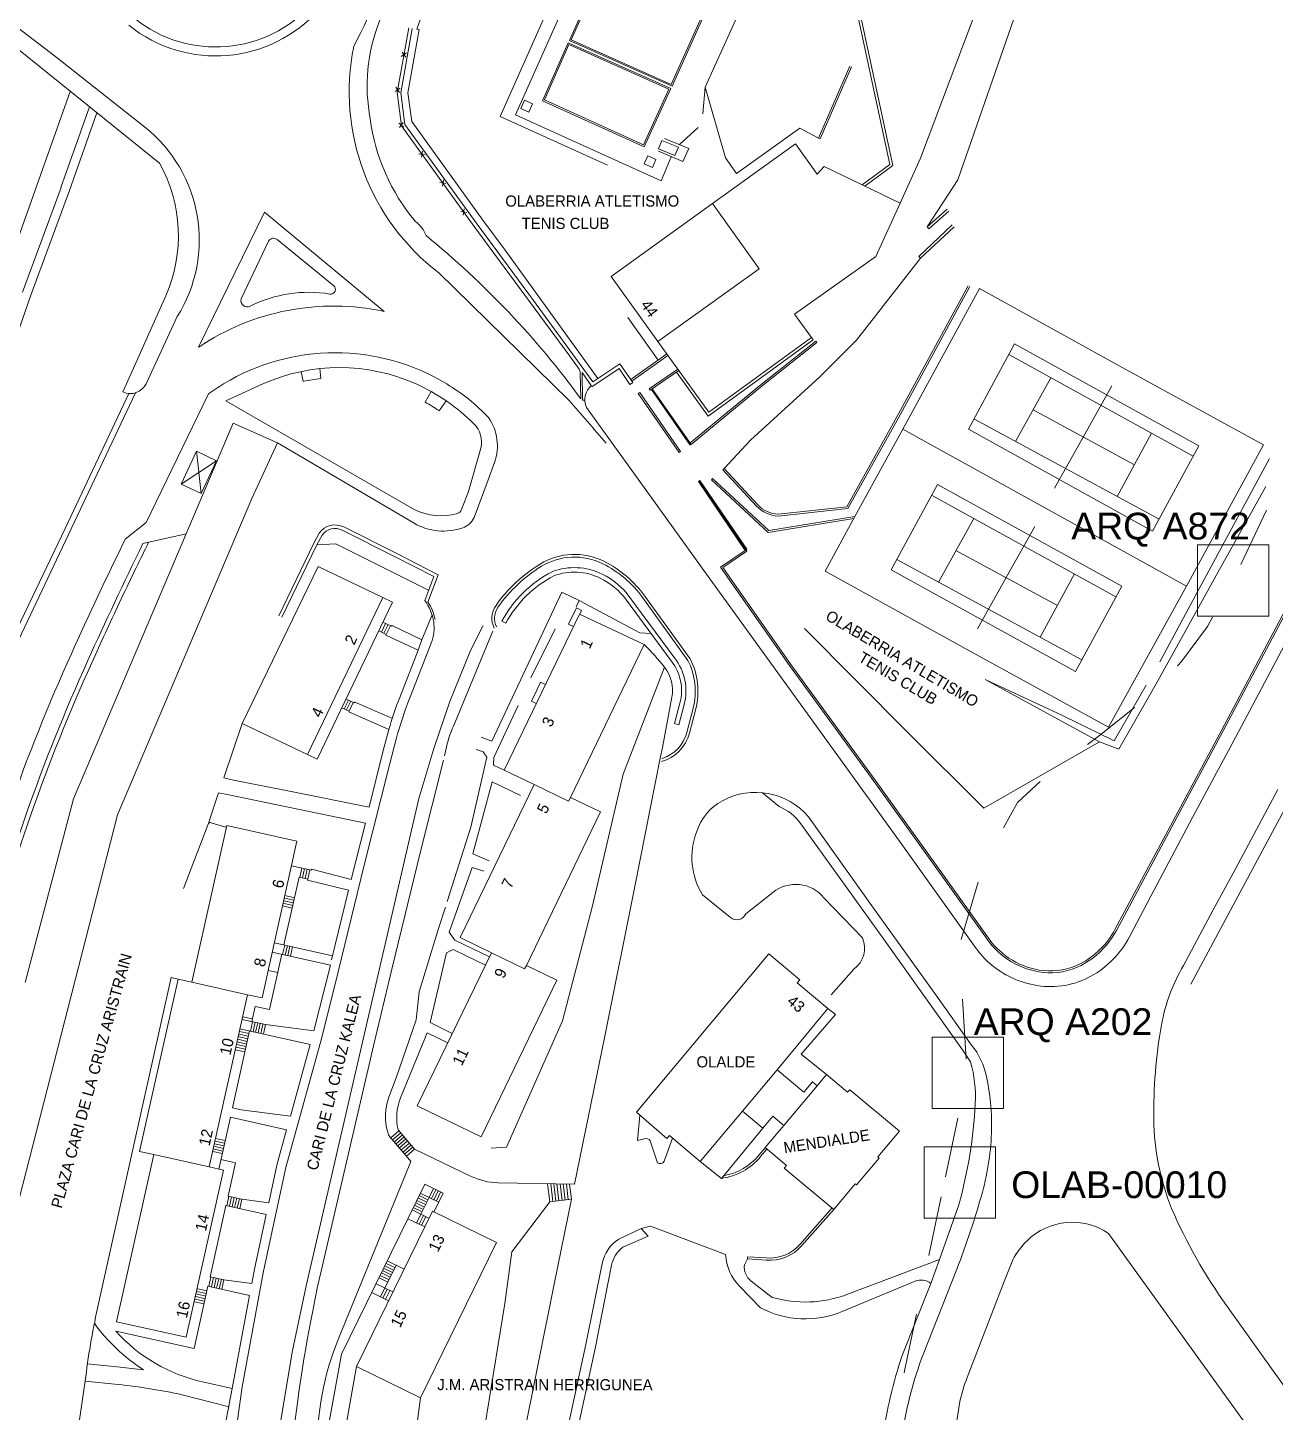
# Model space of a CAD drawing. Header units: millimetres. Extents: x 563164 to 564847, y 4765050 to 4766444.
# Drawn here: x 563900 to 564039.9, y 4765436.2 to 4765591.5 of the extents above; entities that cross this region are included whole.
import ezdxf
from ezdxf.enums import TextEntityAlignment as Align

# ---------------------------------------------------------------- set-up
doc = ezdxf.new("R2010")
doc.units = ezdxf.units.MM
doc.linetypes.add('DGN2', pattern=[13.45752, 6.72876, -6.72876])
doc.layers.get('0').update_dxf_attribs({"lineweight": 0})
for name, color, linetype, lineweight in [('46 Cables y textos proyectados - Proiektatutako kableak eta testuak', 7, 'Continuous', 0), ('60 Arquetas y armarios existentes - Lehendik dauden kutxatilak eta armairuak', 7, 'Continuous', 0), ('7 Cartografía - Kartografia', 7, 'Continuous', 0), ('Default', 7, 'Continuous', 0)]:
    doc.layers.add(name, color=color, linetype=linetype, lineweight=lineweight)
doc.styles.add('StyleArial', font='arial.ttf')
doc.styles.add('Styledgn105', font='dgn105.shx')

# ---------------------------------------------------------------- blocks, each defined once
blk = doc.blocks.new('OCA99E19')
at = {"layer": '60 Arquetas y armarios existentes - Lehendik dauden kutxatilak eta armairuak', "color": 5, "linetype": 'Continuous', "lineweight": 13, "flags": 128}
blk.add_lwpolyline([(-4, 4), (4, 4), (4, -4), (-4, -4), (-4, 4)], dxfattribs=at)
blk = doc.blocks.new('OCA99E20')
at = {"layer": '60 Arquetas y armarios existentes - Lehendik dauden kutxatilak eta armairuak', "color": 5, "linetype": 'Continuous', "lineweight": 13, "flags": 128}
blk.add_lwpolyline([(-4, 4), (4, 4), (4, -4), (-4, -4), (-4, 4)], dxfattribs=at)
blk = doc.blocks.new('OCA99E21')
at = {"layer": '60 Arquetas y armarios existentes - Lehendik dauden kutxatilak eta armairuak', "color": 5, "linetype": 'Continuous', "lineweight": 13, "flags": 128}
blk.add_lwpolyline([(-4, 4), (4, 4), (4, -4), (-4, -4), (-4, 4)], dxfattribs=at)
blk = doc.blocks.new('ALAM1')
at = {"color": 0, "linetype": 'ByBlock', "lineweight": -2}
for p, q in [((0.5, -0.5), (-0.5, 0.5)), ((-0.5, -0.5), (0.5, 0.5))]:
    blk.add_line(p, q, dxfattribs=at)

msp = doc.modelspace()

# ---------------------------------------------------------------- linework, layer by layer
at = {"layer": '46 Cables y textos proyectados - Proiektatutako kableak eta testuak', "color": 4, "linetype": 'DGN2', "lineweight": 13, "flags": 128}
for points in [[(564002.92, 4765462.58), (564005.35, 4765474.11), (564004.47, 4765488.44), (564007.2, 4765497.7), (564010.98, 4765504.57), (564014.87, 4765508.16), (564020.35, 4765512.17), (564026.06, 4765516.77), (564029.39, 4765520.36), (564032.29, 4765524.3), (564035.17, 4765529.47), (564104.99, 4765676.98)], [(563950.2, 4765245.77), (563959.55, 4765264.51), (563964.39, 4765274.21), (563971.87, 4765296.78), (563974.8, 4765306.01), (563979.31, 4765329.7), (563985.6, 4765367.92), (563996.61, 4765433.66), (563998.32, 4765440.82), (564002.9, 4765462.5)]]:
    msp.add_lwpolyline(points, dxfattribs=at)
at = {"layer": '7 Cartografía - Kartografia', "color": 253, "linetype": 'Continuous', "lineweight": 0, "true_color": 0x9a9a9a}
for p, q in [((563904.76, 4765584.32), (563893.1, 4765551.51)), ((563906.93, 4765582.58), (563903.72, 4765573.54)), ((563907.76, 4765581.91), (563904.67, 4765573.2)), ((563973.08, 4765578.35), (563975.17, 4765580.26)), ((563976.77, 4765571.74), (563986.09, 4765578.44)), ((563986.09, 4765578.44), (563988.53, 4765575.04)), ((563997.85, 4765571.8), (564000.12, 4765576.85)), ((563988.53, 4765575.04), (563989.31, 4765575.89)), ((563989.31, 4765575.89), (563997.85, 4765571.8)), ((563899.42, 4765561.81), (563903.73, 4765573.55)), ((564000.86, 4765569.13), (564004.29, 4765574.39)), ((563900.36, 4765561.47), (563904.67, 4765573.2)), ((563926.53, 4765570.76), (563919.16, 4765555.65)), ((563939.95, 4765559.65), (563926.53, 4765570.76)), ((563965.41, 4765563.57), (563976.77, 4765571.74)), ((563976.77, 4765571.74), (563982.02, 4765564.43)), ((563997.85, 4765571.8), (563995.12, 4765565.8)), ((563960.77, 4765554.62), (563950.07, 4765569.18)), ((563995.12, 4765565.8), (563986, 4765559.33)), ((563982.02, 4765564.43), (563970.66, 4765556.26)), ((563960.68, 4765549.7), (563946.1, 4765563.96)), ((563970.66, 4765556.26), (563965.41, 4765563.57)), ((563896.88, 4765551.51), (563900.36, 4765561.47)), ((563967.29, 4765558.96), (563970.71, 4765554.19)), ((563986, 4765559.33), (563987.9, 4765556.71)), ((563987.9, 4765556.71), (563976.36, 4765548.33)), ((563967.64, 4765551.99), (563971.65, 4765554.87)), ((563976.36, 4765548.33), (563970.66, 4765556.26)), ((564030.68, 4765543.4), (564010, 4765554.81)), ((563932.76, 4765553.23), (563932.88, 4765552.11)), ((563967.75, 4765551.82), (563971.77, 4765554.71)), ((563930.88, 4765551.79), (563930.65, 4765552.89)), ((564010.78, 4765545.05), (564014.73, 4765552.2)), ((563910.68, 4765550.61), (563911.08, 4765551.51)), ((563922.23, 4765549.62), (563926.36, 4765551.51)), ((563944.56, 4765549.47), (563945.23, 4765550.66)), ((563974.3, 4765544.64), (563969.94, 4765550.88)), ((563974.38, 4765544.7), (563970.02, 4765550.94)), ((564018.37, 4765545.55), (564021.58, 4765551.29)), ((563946.93, 4765549.6), (563946.15, 4765548.48)), ((564012.74, 4765548.59), (564024.11, 4765542.44)), ((563905.13, 4765504.96), (563923.03, 4765547.1)), ((563923.03, 4765547.1), (563927.99, 4765544.91)), ((564006.1, 4765547.58), (564026.86, 4765536.34)), ((564029.95, 4765528.83), (563998.12, 4765546.44)), ((564015.15, 4765539.81), (564018.37, 4765545.55)), ((564022.18, 4765538.87), (564026.02, 4765545.97)), ((563917.21, 4765540.27), (563918.92, 4765543.95)), ((563918.92, 4765543.95), (563919.46, 4765539.2)), ((563918.92, 4765543.95), (563921.17, 4765542.89)), ((563927.99, 4765544.91), (563925.12, 4765538.64)), ((563917.21, 4765540.27), (563921.17, 4765542.89)), ((563921.17, 4765542.89), (563919.46, 4765539.2)), ((563919.46, 4765539.2), (563917.21, 4765540.27)), ((563925.12, 4765538.64), (563910.07, 4765503.17)), ((564022.03, 4765527.64), (564001.35, 4765539.04)), ((564002.13, 4765529.28), (564006.08, 4765536.43)), ((563912.92, 4765533.6), (563917.76, 4765534.69)), ((564009.72, 4765529.78), (564012.93, 4765535.52)), ((563997.45, 4765531.81), (564018.21, 4765520.57)), ((564004.09, 4765532.82), (564015.46, 4765526.67)), ((563924.03, 4765513.43), (563932.58, 4765531.01)), ((563932.58, 4765531.01), (563939.83, 4765527.55)), ((564013.53, 4765523.1), (564017.38, 4765530.2)), ((564006.5, 4765524.04), (564009.72, 4765529.78)), ((563939.83, 4765527.55), (563931.38, 4765509.94)), ((563961.83, 4765527.22), (563961.49, 4765526.52)), ((563961.88, 4765525.68), (563953.41, 4765508.2)), ((563969.12, 4765522.28), (563961.88, 4765525.68)), ((563940.21, 4765523.41), (563939.37, 4765523.82)), ((563939.67, 4765523.67), (563940.13, 4765524.65)), ((563940.8, 4765524.33), (563939.83, 4765524.79)), ((563939.94, 4765523.54), (563940.4, 4765524.52)), ((563940.21, 4765523.41), (563940.68, 4765524.39)), ((563956.4, 4765518.55), (563959.15, 4765524.03)), ((563960.85, 4765505.13), (563969.12, 4765522.28)), ((563935.49, 4765515.07), (563935.96, 4765516.04)), ((563936.62, 4765515.72), (563935.7, 4765516.16)), ((563935.76, 4765514.94), (563936.23, 4765515.91)), ((563936.03, 4765514.81), (563935.23, 4765515.19)), ((563936.03, 4765514.81), (563936.5, 4765515.78)), ((563931.38, 4765509.94), (563924.03, 4765513.43)), ((563953.41, 4765508.2), (563956.8, 4765506.56)), ((563956.8, 4765506.56), (563948.48, 4765489.41)), ((563956.8, 4765506.56), (563960.64, 4765504.7)), ((563960.64, 4765504.7), (563960.85, 4765505.13)), ((563964.22, 4765503.51), (563960.85, 4765505.13)), ((563984.26, 4765504.09), (563982.38, 4765505.65)), ((563899.71, 4765484.36), (563905.13, 4765504.96)), ((563955.91, 4765486.27), (563964.22, 4765503.51)), ((563910.07, 4765503.17), (563895.88, 4765447.83)), ((563918.41, 4765484.4), (563922.32, 4765501.96)), ((563922.32, 4765501.96), (563930.19, 4765500.21)), ((563930.19, 4765500.21), (563926.27, 4765482.64)), ((563931.81, 4765496.97), (563929.59, 4765497.47)), ((563930.51, 4765496.16), (563930.75, 4765497.21)), ((563930.8, 4765496.09), (563931.04, 4765497.15)), ((563931.1, 4765496.03), (563931.33, 4765497.08)), ((563931.39, 4765495.96), (563931.62, 4765497.02)), ((563928.58, 4765492.95), (563929.65, 4765492.71)), ((563928.65, 4765493.25), (563929.72, 4765493.01)), ((563928.71, 4765493.54), (563929.79, 4765493.3)), ((563928.78, 4765493.83), (563929.85, 4765493.59)), ((563928.84, 4765494.12), (563929.92, 4765493.88)), ((563934.18, 4765487.36), (563927.66, 4765488.82)), ((563928.58, 4765487.51), (563928.82, 4765488.56)), ((563928.87, 4765487.44), (563929.11, 4765488.5)), ((563929.17, 4765487.38), (563929.4, 4765488.43)), ((563929.46, 4765487.31), (563929.7, 4765488.37)), ((563948.48, 4765489.41), (563952, 4765487.7)), ((563928.49, 4765487.53), (563927.1, 4765481.33)), ((563952, 4765487.7), (563943.67, 4765470.52)), ((563952, 4765487.7), (563955.72, 4765485.9)), ((563968.25, 4765469.82), (563983.1, 4765487.57)), ((563983.1, 4765487.57), (563986.59, 4765484.67)), ((563926.96, 4765485.72), (563928.03, 4765485.48)), ((563955.72, 4765485.9), (563955.91, 4765486.27)), ((563959.33, 4765484.62), (563955.91, 4765486.27)), ((563912.53, 4765465.42), (563916.85, 4765484.74)), ((563916.85, 4765484.74), (563918.41, 4765484.4)), ((563918.41, 4765484.4), (563924.66, 4765483)), ((563950.86, 4765467.05), (563959.33, 4765484.62)), ((563986.59, 4765484.67), (563986.29, 4765484.32)), ((563986.29, 4765484.32), (563989.73, 4765481.44)), ((563924.66, 4765483), (563920.34, 4765463.67)), ((563926.27, 4765482.64), (563924.66, 4765483)), ((563926.66, 4765479.64), (563924.04, 4765480.22)), ((563925.18, 4765480.28), (563924.1, 4765480.52)), ((563925.11, 4765479.98), (563925.49, 4765481.69)), ((563927.1, 4765481.33), (563925.49, 4765481.69)), ((563989.73, 4765481.44), (563984.05, 4765474.56)), ((563922.96, 4765470.31), (563924.88, 4765478.93)), ((563924.81, 4765478.64), (563923.74, 4765478.88)), ((563924.96, 4765478.91), (563925.2, 4765479.96)), ((563925.26, 4765478.84), (563925.49, 4765479.9)), ((563925.55, 4765478.78), (563925.79, 4765479.83)), ((563925.84, 4765478.71), (563926.08, 4765479.77)), ((563926.13, 4765478.65), (563926.37, 4765479.7)), ((563926.43, 4765478.58), (563926.66, 4765479.64)), ((563945.11, 4765479.86), (563947.61, 4765478.65)), ((563924.42, 4765476.88), (563923.34, 4765477.12)), ((563924.48, 4765477.17), (563923.41, 4765477.41)), ((563924.55, 4765477.46), (563923.47, 4765477.71)), ((563924.62, 4765477.76), (563923.54, 4765478)), ((563924.68, 4765478.05), (563923.61, 4765478.29)), ((563924.75, 4765478.34), (563923.67, 4765478.58)), ((563924.35, 4765476.59), (563923.28, 4765476.83)), ((563980.14, 4765469.95), (563984.05, 4765474.56)), ((563984.05, 4765474.56), (563987.03, 4765472.07)), ((563988.52, 4765472.79), (563989.56, 4765474.04)), ((563989.56, 4765474.04), (563991.94, 4765472.05)), ((563984.77, 4765468.34), (563988.52, 4765472.79)), ((563987.03, 4765472.07), (563988, 4765473.23)), ((563988, 4765473.23), (563988.52, 4765472.79)), ((563991.94, 4765472.05), (563992.18, 4765472.34)), ((563992.18, 4765472.34), (563997.76, 4765467.69)), ((563943.67, 4765470.52), (563950.86, 4765467.05)), ((563971.68, 4765466.86), (563968.25, 4765469.82)), ((563968.63, 4765469.49), (563968.39, 4765466.63)), ((563980.14, 4765469.95), (563975.41, 4765464.29)), ((563982.43, 4765468.04), (563980.14, 4765469.95)), ((563983.54, 4765469.37), (563982.43, 4765468.04)), ((563984.77, 4765468.34), (563983.54, 4765469.37)), ((563982.68, 4765465.84), (563984.77, 4765468.34)), ((563920.94, 4765466.28), (563922.01, 4765466.05)), ((563921.01, 4765466.58), (563922.08, 4765466.34)), ((563921.07, 4765466.87), (563922.14, 4765466.63)), ((563941.63, 4765467.73), (563940.72, 4765466.95)), ((563941.82, 4765467.5), (563940.91, 4765466.72)), ((563942.02, 4765467.27), (563941.11, 4765466.49)), ((563942.21, 4765467.05), (563941.3, 4765466.26)), ((563942.41, 4765466.82), (563941.5, 4765466.04)), ((563942.6, 4765466.59), (563941.69, 4765465.81)), ((563942.8, 4765466.36), (563941.89, 4765465.58)), ((563971.95, 4765467.19), (563971.68, 4765466.86)), ((563975.41, 4765464.29), (563971.95, 4765467.19)), ((563997.76, 4765467.69), (563995.33, 4765464.8)), ((563909.96, 4765446.32), (563914.15, 4765465.06)), ((563914.15, 4765465.06), (563912.53, 4765465.42)), ((563914.15, 4765465.06), (563920.34, 4765463.67)), ((563920.75, 4765465.41), (563921.82, 4765465.17)), ((563920.81, 4765465.7), (563921.88, 4765465.46)), ((563920.88, 4765465.99), (563921.95, 4765465.75)), ((563942.99, 4765466.14), (563942.08, 4765465.35)), ((563943.19, 4765465.91), (563942.28, 4765465.13)), ((563943.38, 4765465.68), (563942.47, 4765464.9)), ((563985.07, 4765463.84), (563982.68, 4765465.84)), ((563995.48, 4765464.67), (563992.95, 4765461.67)), ((563995.33, 4765464.8), (563995.48, 4765464.67)), ((563921.95, 4765463.31), (563917.77, 4765444.58)), ((563920.34, 4765463.67), (563921.95, 4765463.31)), ((563921.67, 4765464.5), (563923.3, 4765464.14)), ((563923.3, 4765464.14), (563922.47, 4765460.4)), ((563984.83, 4765463.55), (563985.07, 4765463.84)), ((563990.39, 4765458.92), (563984.83, 4765463.55)), ((563946.57, 4765460.72), (563944.51, 4765461.73)), ((563958.53, 4765459.77), (563958.28, 4765461.79)), ((563958.87, 4765459.81), (563958.64, 4765461.79)), ((563959.22, 4765459.85), (563958.99, 4765461.78)), ((563959.57, 4765459.89), (563959.34, 4765461.77)), ((563959.92, 4765459.93), (563959.7, 4765461.77)), ((563960.26, 4765459.98), (563960.05, 4765461.76)), ((563960.61, 4765460.02), (563960.4, 4765461.75)), ((563960.96, 4765460.06), (563960.76, 4765461.75)), ((563992.8, 4765461.79), (563990.39, 4765458.92)), ((563992.95, 4765461.67), (563992.8, 4765461.79)), ((563922.32, 4765459.33), (563922.56, 4765460.38)), ((563924.02, 4765460.06), (563922.47, 4765460.4)), ((563922.61, 4765459.26), (563922.85, 4765460.32)), ((563922.91, 4765459.2), (563923.14, 4765460.25)), ((563923.2, 4765459.13), (563923.44, 4765460.19)), ((563923.49, 4765459.07), (563923.73, 4765460.12)), ((563923.79, 4765459), (563924.02, 4765460.06)), ((563944.75, 4765459.72), (563943.76, 4765460.2)), ((563944.88, 4765459.99), (563943.89, 4765460.47)), ((563946.09, 4765459.73), (563944.02, 4765460.74)), ((563944.09, 4765458.37), (563945.01, 4765460.26)), ((563945.01, 4765460.26), (563945.5, 4765461.24)), ((563945.28, 4765460.12), (563945.77, 4765461.11)), ((563945.55, 4765459.99), (563946.03, 4765460.98)), ((563945.55, 4765458.62), (563946.57, 4765460.72)), ((563945.82, 4765459.86), (563946.3, 4765460.85)), ((563958.53, 4765459.77), (563960.96, 4765460.06)), ((563959.07, 4765450.71), (563960.96, 4765460.06)), ((563941.11, 4765449.99), (563945.37, 4765458.71)), ((563944.99, 4765457.93), (563943.1, 4765458.85)), ((563944.22, 4765458.64), (563943.23, 4765459.12)), ((563944.35, 4765458.91), (563943.37, 4765459.39)), ((563944.49, 4765459.18), (563943.5, 4765459.66)), ((563944.62, 4765459.45), (563943.63, 4765459.93)), ((563945.37, 4765458.71), (563952.56, 4765455.2)), ((563944.51, 4765456.94), (563942.62, 4765457.86)), ((563944.09, 4765458.37), (563943.61, 4765457.38)), ((563944.36, 4765458.24), (563943.88, 4765457.25)), ((563944.63, 4765458.11), (563944.15, 4765457.12)), ((563952.56, 4765455.2), (563948.3, 4765446.48)), ((563939.56, 4765449.1), (563941.3, 4765452.65)), ((563940.9, 4765451.84), (563939.91, 4765452.32)), ((563941.03, 4765452.11), (563940.04, 4765452.59)), ((563941.17, 4765452.38), (563940.18, 4765452.86)), ((563942.2, 4765452.21), (563940.31, 4765453.13)), ((563920.3, 4765450.28), (563920.54, 4765451.34)), ((563920.59, 4765450.22), (563920.83, 4765451.27)), ((563920.89, 4765450.15), (563921.12, 4765451.21)), ((563921.18, 4765450.09), (563921.42, 4765451.14)), ((563921.47, 4765450.02), (563921.71, 4765451.07)), ((563921.76, 4765449.95), (563922, 4765451.01)), ((563940.38, 4765450.76), (563939.39, 4765451.24)), ((563940.51, 4765451.03), (563939.52, 4765451.51)), ((563940.64, 4765451.3), (563939.65, 4765451.78)), ((563940.77, 4765451.57), (563939.78, 4765452.05)), ((563918.83, 4765449.14), (563919.9, 4765448.9)), ((563918.89, 4765449.43), (563919.97, 4765449.19)), ((563918.96, 4765449.72), (563920.03, 4765449.48)), ((563919.02, 4765450.02), (563920.1, 4765449.78)), ((563936.86, 4765441.28), (563941.11, 4765449.99)), ((563940.46, 4765448.66), (563938.57, 4765449.58)), ((563940.94, 4765449.65), (563939.06, 4765450.57)), ((563939.83, 4765448.97), (563940.32, 4765449.95)), ((563940.1, 4765448.83), (563940.59, 4765449.82)), ((563918.7, 4765448.55), (563919.77, 4765448.31)), ((563918.76, 4765448.85), (563919.83, 4765448.61)), ((563917.77, 4765444.58), (563909.96, 4765446.32)), ((563948.3, 4765446.48), (563944.05, 4765437.77)), ((563952.17, 4765390.4), (563963.63, 4765443.31)), ((563935.55, 4765433.93), (563936.86, 4765441.28)), ((563936.86, 4765441.28), (563944.05, 4765437.77)), ((563944.05, 4765437.77), (563943.55, 4765434.1))]:
    msp.add_line(p, q, dxfattribs=at)
at = {"layer": '7 Cartografía - Kartografia', "color": 253, "linetype": 'Continuous', "lineweight": 0, "true_color": 0x9a9a9a, "flags": 128}
for points in [[(564048.36, 4765974.35), (564014, 4765880), (564011.48, 4765872.46), (563990.74, 4765814.13), (563986.23, 4765801.51), (563977.31, 4765776.53), (563962.79, 4765735.45), (563957.59, 4765717.7), (563957.59, 4765717.7, 0.022895), (563952.59, 4765697.22), (563952.59, 4765697.22), (563951.86, 4765692.84), (563951.86, 4765692.84, 0.032839), (563947.95, 4765659.91, 0.010886), (563947.46, 4765637.55), (563947.46, 4765637.55), (563946.7, 4765624.23), (563946.7, 4765624.23, -0.036149), (563945.54, 4765615.35, -0.067545), (563936.57, 4765589.37, -0.067545)], [(563960.29, 4765740.39), (563953.94, 4765718.77), (563953.94, 4765718.77, 0.022954), (563948.85, 4765697.9), (563948.85, 4765697.9), (563948.12, 4765693.49), (563948.12, 4765693.49, 0.03282), (563944.16, 4765660.09, 0.010842), (563943.66, 4765637.57), (563943.66, 4765637.57, -0.0658), (563940.37, 4765608.23, -0.121705), (563932.7, 4765593.54, -0.401293), (563911.34, 4765591.74, -0.401293)], [(564004.29, 4765574.39), (564011.17, 4765594.19), (564021.04, 4765618.38), (564030.89, 4765640.97), (564043.97, 4765668.99), (564056.39, 4765692.23), (564056.39, 4765692.23, -0.37603), (564060.89, 4765693.92), (564060.89, 4765693.92), (564112.11, 4765671.37)], [(563876.26, 4765673.67), (563871.73, 4765652.49), (563871.73, 4765652.49, 0.050368), (563869.9, 4765636.15, 0.23638), (563887.37, 4765600.28), (563887.37, 4765600.28), (563903.14, 4765588.2), (563913.08, 4765580.35), (563913.08, 4765580.35, -0.382752), (563916.76, 4765559.06), (563916.76, 4765559.06), (563913.27, 4765551.51)], [(563951.58, 4765639.64), (563951.58, 4765639.64), (563951.14, 4765629.07), (563951.14, 4765629.07, -0.07727), (563943.63, 4765591.32, -0.07727)], [(563911.97, 4765592.52, 0.401293), (563931.95, 4765594.21, 0.121721), (563939.4, 4765608.47, 0.065804), (563942.66, 4765637.55, 0.065804)], [(563947.29, 4765615.08), (563943.31, 4765601.94), (563939.42, 4765592.14), (563939.42, 4765592.14, 0.143905), (563938.41, 4765581.26, 0.143905)], [(563911.08, 4765551.51), (563915.47, 4765561.4), (563915.47, 4765561.4, 0.236427), (563914.77, 4765576.28, 0.236427)], [(563962.02, 4765549.85, 0.063891), (563944.67, 4765568.14, 0.143959), (563943.48, 4765569.74, 0.143959)], [(563923.93, 4765561.04), (563927.01, 4765567.51), (563927.01, 4765567.51, -0.495716), (563927.95, 4765567.71), (563927.95, 4765567.71), (563934.31, 4765562.53), (563934.31, 4765562.53, -0.768736), (563933.88, 4765561.59, 0.158436), (563924.94, 4765560.23, -0.641804), (563923.93, 4765561.04, -0.641804)], [(564005.47, 4765562.52), (563997.66, 4765548.14), (563991.85, 4765537.72), (563984.16, 4765536.89), (563984.16, 4765536.89, -0.196766), (563981.87, 4765537.94), (563981.87, 4765537.94), (563978.09, 4765542.01), (563977.95, 4765541.87), (563981.73, 4765537.81), (563981.73, 4765537.81, 0.197806), (563984.16, 4765536.69), (563984.16, 4765536.69), (563991.97, 4765537.53), (563997.84, 4765548.04), (564005.65, 4765562.42)], [(563962.02, 4765549.85), (563961.96, 4765552.76), (563961.96, 4765552.76, 0.127087), (563961.83, 4765553.17), (563961.83, 4765553.17), (563960.77, 4765554.62)], [(563912.07, 4765550.51), (563890.1, 4765504.09), (563876.63, 4765474.24), (563876.63, 4765474.24, 0.042643), (563855.68, 4765414.79, 0.042643)], [(564047.61, 4765534.89), (564042.57, 4765525.29), (564035.44, 4765511.84), (564030.65, 4765502.93), (564025.94, 4765494.05), (564023.54, 4765489.48), (564023.54, 4765489.48, -0.147365), (564019.2, 4765485.06, -0.166814), (564013.21, 4765484.02, -0.140717), (564007.85, 4765486.53, -0.061296), (564006.36, 4765488.19), (564006.36, 4765488.19), (563997.77, 4765500.22), (563987.14, 4765514.93), (563976.31, 4765529.89), (563968.65, 4765540.57), (563962.66, 4765548.87), (563962.66, 4765548.87, -0.318678), (563963.17, 4765551.34, -0.318678)], [(563950.03, 4765547.04, -0.26569), (563950.81, 4765544.3), (563950.81, 4765544.3), (563949.44, 4765539.44), (563948.65, 4765537.41), (563948.65, 4765537.41, -0.2178), (563948.18, 4765536.96, -0.186805), (563943.35, 4765537.42), (563943.35, 4765537.42), (563922.23, 4765549.62)], [(563927.99, 4765544.91), (563943.32, 4765535.88), (563943.32, 4765535.88, 0.21811), (563948.78, 4765535.37, 0.202925), (563950.05, 4765536.52), (563950.05, 4765536.52), (563951.63, 4765540.76), (563952.34, 4765542.7), (563952.34, 4765542.7, 0.245647), (563951.66, 4765547.74, 0.245647)], [(563975.29, 4765540.64), (563980.65, 4765532.74), (563977.96, 4765530.91), (563985.58, 4765520.03), (563995.02, 4765507.05), (564002.59, 4765496.54), (564007.74, 4765489.34), (564007.74, 4765489.34, 0.216011), (564013.88, 4765485.7, 0.148413), (564018.03, 4765486.47), (564018.03, 4765486.47, 0.151403), (564021.91, 4765490.3), (564021.91, 4765490.3), (564028.39, 4765502.43), (564033.89, 4765512.69), (564041.02, 4765526.14)], [(563945.68, 4765525.09, 0.101133), (563944.87, 4765527.04), (563944.87, 4765527.04), (563946.03, 4765530.1), (563941.32, 4765532.51), (563935.44, 4765535.46), (563935.44, 4765535.46, 0.368604), (563932.67, 4765534.78), (563932.67, 4765534.78), (563932.07, 4765533.65), (563928.14, 4765525.5)], [(563944.51, 4765527.2), (563945.53, 4765529.91), (563941.14, 4765532.15), (563935.26, 4765535.1), (563935.26, 4765535.1, 0.364761), (563933.01, 4765534.56), (563933.01, 4765534.56), (563932.43, 4765533.47), (563928.5, 4765525.33)], [(563910.94, 4765534.1, 0.007828), (563904.89, 4765521.24, 0.043466), (563892.53, 4765486.01), (563892.53, 4765486.01), (563884.75, 4765455.63), (563876.43, 4765423.5), (563865.24, 4765379.93), (563860.35, 4765360.2), (563852.07, 4765325.17), (563846.7, 4765301.51)], [(563912.92, 4765533.6, 0.008062), (563906.71, 4765520.42, 0.043466), (563894.46, 4765485.51), (563894.46, 4765485.51), (563886.69, 4765455.13), (563878.36, 4765423), (563871.61, 4765396.7)], [(563913.55, 4765533.74, 0.003514), (563910.79, 4765528.03), (563910.79, 4765528.03), (563910.26, 4765526.92)], [(563971.05, 4765509.16, 0.270719), (563974.2, 4765512.34), (563974.2, 4765512.34), (563974.9, 4765515.06), (563974.9, 4765515.06, 0.182789), (563974.29, 4765520.66), (563974.29, 4765520.66), (563969.21, 4765527.69), (563969.21, 4765527.69, 0.120949), (563964.61, 4765531.61, 0.259066), (563957.45, 4765531.3, 0.10235), (563952.51, 4765526.67, 0.271295), (563952.3, 4765524.12, 0.271295)], [(563971.11, 4765509.49, 0.261127), (563973.91, 4765512.42), (563973.91, 4765512.42), (563974.61, 4765515.14), (563974.61, 4765515.14, 0.182027), (563974.03, 4765520.5), (563974.03, 4765520.5), (563968.97, 4765527.52), (563968.97, 4765527.52, 0.120949), (563964.48, 4765531.34, 0.259066), (563957.61, 4765531.05), (563957.61, 4765531.05, 0.10235), (563952.75, 4765526.49), (563952.75, 4765526.49, 0.271295), (563952.57, 4765524.25, 0.271295)], [(564041.2, 4765526.05), (564034.07, 4765512.6), (564028.56, 4765502.33), (564022.08, 4765490.21), (564022.08, 4765490.21, -0.151403), (564018.12, 4765486.29, -0.148413), (564013.85, 4765485.5, -0.216011), (564007.58, 4765489.23), (564007.58, 4765489.23), (564002.43, 4765496.43), (563994.86, 4765506.94), (563985.41, 4765519.91), (563977.68, 4765530.96), (563980.46, 4765532.84)], [(563972.52, 4765513.41), (563973.13, 4765515.68), (563973.13, 4765515.68, 0.237429), (563972.14, 4765520.46), (563972.14, 4765520.46), (563967.13, 4765527.27), (563967.13, 4765527.27, 0.120551), (563964.19, 4765529.73, 0.207543), (563958.99, 4765529.98), (563958.99, 4765529.98, 0.149818), (563953.61, 4765524.67), (563953.61, 4765524.67), (563953.17, 4765524.9), (563953.17, 4765524.9, -0.150381), (563958.79, 4765530.44, -0.208659), (563964.41, 4765530.18, -0.120551), (563967.53, 4765527.57), (563967.53, 4765527.57), (563972.53, 4765520.77), (563972.53, 4765520.77, -0.237217), (563973.61, 4765515.55), (563973.61, 4765515.55), (563973.01, 4765513.28), (563972.52, 4765513.41)], [(563910.26, 4765526.92, 0.004092), (563907.17, 4765520.21), (563907.17, 4765520.21, 0.043466), (563894.95, 4765485.39), (563894.95, 4765485.39), (563887.17, 4765455.01), (563883.58, 4765441.15), (563883.19, 4765439.64)], [(563934.81, 4765485.55), (563937.72, 4765497.54), (563940.61, 4765508.94), (563941.32, 4765511.65), (563941.32, 4765511.65, -0.031994), (563942.85, 4765516.29), (563942.85, 4765516.29), (563945.25, 4765522.44), (563945.25, 4765522.44, 0.129419), (563945.52, 4765524.82, 0.130245), (563944.51, 4765527.2, 0.130245)], [(563938.27, 4765504.04), (563939.83, 4765510.23), (563940.5, 4765512.75), (563940.5, 4765512.75, -0.033311), (563941.71, 4765516.32), (563941.71, 4765516.32), (563943.78, 4765521.66), (563944.21, 4765522.82), (563945.34, 4765525.6)], [(563946.74, 4765509.79), (563946.87, 4765510.46), (563946.87, 4765510.46, -0.057087), (563947.75, 4765513.13), (563947.75, 4765513.13), (563951.94, 4765523.27), (563952.16, 4765523.79)], [(563961.33, 4765461.74), (563964.71, 4765478.36), (563968.12, 4765495.32), (563970.92, 4765509.53), (563971.17, 4765510.72), (563972.23, 4765516.38), (563972.23, 4765516.38, 0.216539), (563971.41, 4765519.72, 0.032946), (563969.12, 4765522.28, 0.032946)], [(563996.67, 4765424.83), (563998.1, 4765433.91), (563998.1, 4765433.91, -0.050957), (564000.4, 4765442.62), (564000.4, 4765442.62), (564004.17, 4765452.2), (564004.17, 4765452.2, 0.026499), (564007.05, 4765460.86, 0.062158), (564008.08, 4765467.9, 0.056892), (564007.53, 4765473.79, 0.120272), (564005.83, 4765477.34), (564005.83, 4765477.34), (564001.89, 4765482.88), (563994.67, 4765492.98), (563987.55, 4765502.96), (563987.55, 4765502.96, 0.351477), (563977.9, 4765504.76, 0.198825), (563975.01, 4765501.24, 0.198825)], [(563994.56, 4765425.33), (563995.83, 4765433.3), (563995.83, 4765433.3, -0.039402), (563998.05, 4765442.54), (563998.05, 4765442.54), (564001.26, 4765450.61), (564002.23, 4765453.31), (564004.4, 4765459.41), (564004.4, 4765459.41, 0.055314), (564006.25, 4765470.79), (564006.25, 4765470.79, 0.081277), (564005.73, 4765475.47), (564005.73, 4765475.47), (564004.81, 4765476.83), (563996.14, 4765488.99), (563986.68, 4765502.18), (563986.68, 4765502.18, 0.142507), (563984.26, 4765504.09, 0.142507)], [(563920.51, 4765502.3, 0.343875), (563920.22, 4765502.12), (563920.22, 4765502.12), (563917.47, 4765494.92)], [(563975.01, 4765501.24, 0.235129), (563975.66, 4765494.21), (563975.66, 4765494.21), (563978.8, 4765491.65), (563978.8, 4765491.65, 0.494027), (563980.52, 4765492.05), (563980.52, 4765492.05), (563983.55, 4765494.47), (563983.55, 4765494.47, -0.409348), (563989.29, 4765493.87), (563989.29, 4765493.87), (563993.61, 4765489.38), (563993.61, 4765489.38, -0.34834), (563992.65, 4765485.87), (563992.65, 4765485.87), (563990.08, 4765482.97)], [(563916.85, 4765484.74), (563916.07, 4765484.92), (563911.75, 4765465.49), (563907.83, 4765447.84), (563907.83, 4765447.84, 0.026255), (563906.45, 4765439.64), (563906.45, 4765439.64), (563905.74, 4765434.83)], [(564028.26, 4765459.03, -0.09273), (564026.27, 4765468.99), (564026.27, 4765468.99, -0.046813), (564027.13, 4765479.59, -0.091206), (564029.62, 4765486.29, -0.091206)], [(563938.77, 4765477.27), (563933.11, 4765452.96), (563933.11, 4765452.96, 0.023792), (563930.28, 4765437.46, 0.02117), (563928.71, 4765420.28, 0.02117)], [(563942.96, 4765464.3), (563942.64, 4765464.71), (563940.62, 4765467.06), (563940.62, 4765467.06, -0.11107), (563940.36, 4765467.56), (563940.36, 4765467.56, -0.153515), (563940.5, 4765471.5), (563940.5, 4765471.5), (563941.31, 4765473.66)], [(563941.8, 4765471.42, 0.155796), (563941.53, 4765467.84), (563941.53, 4765467.84), (563943.38, 4765465.68), (563949.66, 4765462.65), (563949.66, 4765462.65, 0.105095), (563952.76, 4765461.89), (563952.76, 4765461.89), (563961.33, 4765461.74)], [(563968.39, 4765466.63), (563969.12, 4765466.84), (563969.12, 4765466.84, -0.334096), (563969.81, 4765466.59), (563969.81, 4765466.59), (563970.63, 4765464.14), (563970.63, 4765464.14, 0.442061), (563971.35, 4765464.31), (563971.35, 4765464.31), (563972.3, 4765466.89)], [(563982.88, 4765465.67), (563982.18, 4765464.83), (563982.18, 4765464.83, -0.186023), (563977.78, 4765462.39, -0.186023)], [(563982.69, 4765465.83), (563981.99, 4765464.99), (563981.99, 4765464.99, -0.175377), (563978.02, 4765462.68, -0.175377)], [(563942.96, 4765464.3), (563934.88, 4765444.51), (563934.88, 4765444.51, 0.102382), (563932.46, 4765431.51, -0.056628), (563931.44, 4765420.51, -0.373019), (563930.91, 4765420.11), (563930.91, 4765420.11), (563928.71, 4765420.28)], [(563941.35, 4765388.11), (563946.41, 4765407.58), (563946.41, 4765407.58, 0.01976), (563948.23, 4765415.94), (563948.23, 4765415.94), (563953.51, 4765448.35), (563954.28, 4765454.16), (563958.53, 4765459.77)], [(563990.38, 4765458.92), (563986.8, 4765454.85), (563986.8, 4765454.85, -0.236484), (563982.8, 4765453.22), (563982.8, 4765453.22), (563980.72, 4765453.36), (563980.73, 4765453.61), (563982.82, 4765453.47), (563982.82, 4765453.47, 0.236484), (563986.61, 4765455.01), (563986.61, 4765455.01), (563990.19, 4765459.09)], [(564118.01, 4765329.17), (564118.01, 4765329.17), (564118.01, 4765329.17), (564110.6, 4765342), (564102.66, 4765353), (564091.64, 4765368.39), (564081.3, 4765382.88), (564068.72, 4765400.33), (564057.18, 4765416.44), (564045.55, 4765432.55), (564034.44, 4765448.12), (564034.44, 4765448.12, -0.052819), (564028.26, 4765459.03, -0.052819)], [(564001.26, 4765450.61, 0.274018), (563999.5, 4765450.86), (563999.5, 4765450.86), (563991.32, 4765447.46), (563991.32, 4765447.46, -0.223813), (563982.18, 4765447.88), (563982.18, 4765447.88), (563979.8, 4765450.31), (563979.8, 4765450.31, -0.184429), (563978.26, 4765453.85), (563978.26, 4765453.85), (563969.84, 4765457.04), (563968.77, 4765456.76)], [(564021.21, 4765456.22, 0.357913), (564012.06, 4765455.39, 0.076933), (564010.47, 4765453.26, 0.076933)], [(563962.6, 4765443.75), (563964.43, 4765452.86), (563964.43, 4765452.86, -0.201437), (563966.27, 4765455.58), (563966.27, 4765455.58), (563968.77, 4765456.76)], [(563963.63, 4765443.31), (563965.47, 4765452.64), (563965.47, 4765452.64, -0.182299), (563966.75, 4765454.69), (563966.75, 4765454.69), (563969.56, 4765455.93), (563968.77, 4765456.76)], [(564002.23, 4765453.31), (563991.86, 4765449.38), (563991.86, 4765449.38, -0.163132), (563983.47, 4765449.05), (563983.47, 4765449.05), (563981.13, 4765450.87), (563981.13, 4765450.87, -0.257817), (563980.36, 4765452.69), (563980.36, 4765452.69), (563980.72, 4765453.36)], [(564010.47, 4765453.26), (564009.49, 4765450.81), (564005.34, 4765440.07), (564005.34, 4765440.07, 0.039371), (564004.53, 4765437.35), (564004.53, 4765437.35), (564004.02, 4765434.22), (564002.6, 4765425.62)], [(563922.94, 4765438.81), (563924.87, 4765449.26), (563920.21, 4765450.3), (563918.65, 4765443.3), (563909.86, 4765445.26), (563909.86, 4765445.26), (563909.86, 4765445.26, 0.155095), (563919.61, 4765439.56), (563919.61, 4765439.56), (563922.94, 4765438.81)], [(563994.56, 4765425.33, -0.009504), (563987.37, 4765385), (563987.37, 4765385), (563975.7, 4765377.87), (563963.64, 4765382.6), (563963.64, 4765382.6, -0.10022), (563960.1, 4765384.89), (563960.1, 4765384.89), (563951.19, 4765391.08), (563962.6, 4765443.75)], [(563906.7, 4765441.6), (563910.35, 4765441.23), (563910.35, 4765441.23, -0.010158), (563912.99, 4765440.91, -0.010158)], [(563906.45, 4765439.64), (563910.15, 4765439.27), (563910.15, 4765439.27, -0.028489), (563917.3, 4765438.13), (563917.3, 4765438.13), (563922.59, 4765436.76)], [(563922.94, 4765438.81), (563921.78, 4765432.75), (563921.78, 4765432.75, 0.000846), (563921.75, 4765432.61, 0.000846)]]:
    msp.add_lwpolyline(points, format="xyb", dxfattribs=at)
for points in [[(564000.12, 4765576.85), (564010.85, 4765605.33), (564022.32, 4765630.47), (564035.37, 4765659.76), (564048.11, 4765685.22), (564053.03, 4765693.69)], [(563947.9, 4765605.56), (563960.74, 4765633.43), (563986.96, 4765621.35), (563996.69, 4765576.13), (563993.56, 4765573.85)], [(563948.22, 4765606.99), (563960.59, 4765633.83), (563987.22, 4765621.56), (563997.02, 4765576), (563993.87, 4765573.7)], [(563965.01, 4765576.05), (563952.96, 4765581.52), (563957.96, 4765592.67), (563963.69, 4765605.29)], [(563972.17, 4765577), (563971.04, 4765574.28), (563954.69, 4765581.7), (563959.52, 4765592.49), (563964.4, 4765603.16)], [(563977.19, 4765595.95), (563972.25, 4765584.91), (563960.74, 4765590.04), (563965.81, 4765601.4)], [(563977.05, 4765596.01), (563972.17, 4765585.11), (563960.94, 4765590.12), (563965.95, 4765601.34)], [(563975.72, 4765581.82), (563975.98, 4765584.78), (563980.31, 4765594.35)], [(563914.77, 4765576.28), (563914.77, 4765576.28), (563896.03, 4765591.33)], [(563950.07, 4765569.18), (563950.07, 4765569.18), (563941.91, 4765580.47), (563941.42, 4765584.18), (563942.72, 4765591.46)], [(563950.4, 4765569.42), (563942.29, 4765580.62), (563941.82, 4765584.17), (563943.12, 4765591.39)], [(563951.04, 4765569.89), (563943.06, 4765580.93), (563942.63, 4765584.15), (563943.9, 4765591.25), (563943.63, 4765591.32)], [(563972.1, 4765584.64), (563969.14, 4765578.12), (563957.73, 4765583.28), (563960.59, 4765589.77), (563972.1, 4765584.64)], [(563971.9, 4765584.56), (563969.06, 4765578.32), (563957.93, 4765583.36), (563960.67, 4765589.57), (563971.9, 4765584.56)], [(563992.38, 4765587.09), (563988.87, 4765579.01), (563988.68, 4765579.09), (563992.2, 4765587.17)], [(563988.68, 4765579.09), (563986.57, 4765580.21), (563979.49, 4765575.1), (563978.25, 4765576.87), (563975.98, 4765584.78)], [(563955.69, 4765583.33), (563955.28, 4765582.42), (563956.19, 4765582), (563956.6, 4765582.92), (563955.69, 4765583.33)], [(563972.96, 4765578.05), (563971.11, 4765578.81), (563970.73, 4765577.89), (563972.57, 4765577.12), (563972.96, 4765578.05)], [(563970.74, 4765577.6), (563973.47, 4765576.46), (563974.12, 4765577.92), (563971.39, 4765579.05)], [(563969.54, 4765577.11), (563969.13, 4765576.2), (563970.04, 4765575.79), (563970.45, 4765576.7), (563969.54, 4765577.11)], [(564003.1, 4765571.12), (564000.86, 4765569.13), (564001.06, 4765568.9), (564003.3, 4765570.89)], [(563967.69, 4765551.56), (563967.85, 4765551.67), (563966.41, 4765553.77), (563963.37, 4765551.74), (563956.7, 4765560.88), (563950.4, 4765569.42)], [(563951.04, 4765569.89), (563953.52, 4765566.52), (563963.94, 4765552.12)], [(564003.67, 4765569.35), (563999.92, 4765565.82), (564000.13, 4765565.6), (564003.87, 4765569.13)], [(564000.13, 4765565.6), (563992.94, 4765556.42), (563988.82, 4765552.31), (563981.03, 4765545.2), (563978.09, 4765542.01)], [(564038.56, 4765544.68), (564029.95, 4765528.83), (564021.21, 4765513.01), (564004.78, 4765522.03), (563989.43, 4765530.51), (563992.75, 4765536.63), (563998.12, 4765546.44), (564006.73, 4765562.2)], [(564006.73, 4765562.2), (564023.14, 4765553.13), (564038.56, 4765544.68)], [(563987.9, 4765556.71), (563988.07, 4765556.47), (563976.29, 4765547.91), (563972.75, 4765552.83)], [(563974.26, 4765544.85), (563982.05, 4765551.31), (563988.36, 4765556.31), (563988.48, 4765556.15), (563982.18, 4765551.16), (563974.38, 4765544.7)], [(564031.33, 4765544.58), (564010.65, 4765555.99), (564005.48, 4765546.44), (564026.14, 4765535.01), (564031.33, 4765544.58)], [(563967.69, 4765551.56), (563967.52, 4765551.44), (563966.31, 4765553.22), (563963.27, 4765551.2), (563963.17, 4765551.34), (563962.16, 4765552.79), (563962.22, 4765549.7), (563962.48, 4765549.7)], [(563973, 4765553), (563969.81, 4765550.79), (563969.69, 4765550.95), (563972.89, 4765553.16)], [(563866.83, 4765451.68), (563866.83, 4765451.68), (563871.52, 4765464.43), (563876.2, 4765475.97), (563881.77, 4765488.86), (563895.91, 4765518.03), (563904.2, 4765535.3), (563911.34, 4765550.43)], [(563910.94, 4765534.1), (563913.28, 4765535.96), (563920.22, 4765550.34)], [(563968.46, 4765550.43), (563973.04, 4765543.82), (563973.2, 4765543.93), (563968.62, 4765550.54), (563968.46, 4765550.43)], [(564026.94, 4765520.33), (564030.92, 4765527.7), (564039.26, 4765543.13)], [(563992.63, 4765536.41), (563983.03, 4765534.85), (563976.66, 4765540.75), (563976.8, 4765540.89), (563983.09, 4765535.06), (563992.75, 4765536.63)], [(563980.62, 4765532.96), (563975.37, 4765540.69), (563975.21, 4765540.58), (563980.46, 4765532.84), (563980.62, 4765532.96)], [(564002.01, 4765540.22), (563996.83, 4765530.67), (564017.49, 4765519.24), (564022.68, 4765528.81), (564002.01, 4765540.22)], [(564038.85, 4765540.02), (564033.82, 4765531.03), (564026.54, 4765517.88), (564022.37, 4765510.55), (564020.2, 4765511.36), (564007.36, 4765518.36)], [(563932.43, 4765533.47), (563934.54, 4765533.56), (563944.95, 4765528.36)], [(563939.83, 4765527.55), (563940.91, 4765527.03), (563932.46, 4765509.42), (563931.38, 4765509.94)], [(563969.9, 4765523.53), (563968.65, 4765523.58), (563961.83, 4765527.22), (563959.89, 4765528.15), (563952.05, 4765511.43), (563950.84, 4765511.9)], [(563961.9, 4765525.67), (563962.11, 4765526.11), (563961.54, 4765526.39), (563960.65, 4765524.55), (563961.2, 4765524.28)], [(563928.37, 4765435.24), (563929.64, 4765442.91), (563931.22, 4765450.35), (563943.85, 4765505.02), (563945.54, 4765510.63), (563947.34, 4765515.9), (563949.57, 4765521.42), (563951.04, 4765524.36)], [(563944.21, 4765522.82), (563940.85, 4765524.42), (563940.8, 4765524.33)], [(564020.2, 4765511.36), (564007.22, 4765503.92), (563998.63, 4765512.48), (563987.11, 4765524.09)], [(563943.78, 4765521.66), (563940.16, 4765523.32), (563940.21, 4765523.41)], [(563951.97, 4765465.8), (563953.68, 4765465.88), (563959.95, 4765480.05), (563963.32, 4765492.95), (563966.76, 4765507.74), (563971.41, 4765519.72)], [(563958.06, 4765517.79), (563957.51, 4765518.06), (563957.08, 4765517.17), (563956.48, 4765515.93), (563957.03, 4765515.67)], [(564007.36, 4765518.36), (564016.02, 4765514.3), (564021.84, 4765511.49), (564025.41, 4765517.71)], [(564030.42, 4765484.17), (564048.4, 4765517.72), (564051.87, 4765516.35)], [(563940.5, 4765512.75), (563935.99, 4765514.72), (563936.03, 4765514.81)], [(563940.83, 4765514.01), (563936.67, 4765515.81), (563936.62, 4765515.72)], [(563954.99, 4765515.42), (563952.27, 4765509.61), (563952.21, 4765508.75), (563953.41, 4765508.2)], [(563924.03, 4765513.43), (563921.97, 4765507.31), (563923.07, 4765507.08)], [(563950.29, 4765510.51), (563951.07, 4765510.24), (563951.49, 4765509.66), (563949.7, 4765501.8), (563947.04, 4765493.47)], [(563938.77, 4765477.27), (563940.81, 4765485.85), (563944.08, 4765499.21), (563946.63, 4765509.3)], [(563938.27, 4765504.04), (563928.97, 4765505.9), (563923.07, 4765507.08)], [(563951.73, 4765498.02), (563949.92, 4765498.79), (563952.08, 4765506.87), (563955.26, 4765505.34)], [(563922.55, 4765505.43), (563921.39, 4765505.63), (563920.31, 4765502.36), (563922.23, 4765501.8)], [(563922.55, 4765505.43), (563929.4, 4765504), (563937.86, 4765502.25), (563936.25, 4765495.92), (563931.83, 4765497.07), (563931.81, 4765496.97)], [(564029.62, 4765486.29), (564032.93, 4765492.52), (564035.4, 4765497.04), (564040.2, 4765506)], [(563951.16, 4765496.85), (563949.84, 4765497.27), (563947.24, 4765490), (563947.91, 4765489.12), (563951.77, 4765487.24)], [(563931.39, 4765495.96), (563930.43, 4765496.18), (563928.73, 4765488.58)], [(563934.06, 4765486.89), (563935.98, 4765494.71), (563931.37, 4765495.86), (563931.39, 4765495.96)], [(563946.83, 4765492.8), (563946.07, 4765490.41), (563943.91, 4765483.32), (563943.54, 4765480.18), (563941.31, 4765473.66)], [(563945.11, 4765479.86), (563946.95, 4765487.71), (563947.71, 4765488.07), (563951.32, 4765486.32)], [(563927.42, 4765487.77), (563933.94, 4765486.31), (563932.08, 4765478.93), (563926.66, 4765479.64)], [(563934.81, 4765485.55), (563932.98, 4765478.19), (563928.95, 4765463.6), (563926.45, 4765452), (563924.04, 4765439.01), (563922.85, 4765430.47)], [(563989.73, 4765481.44), (563990.57, 4765480.76), (563986.74, 4765476.32), (563989.56, 4765474.04)], [(563923.8, 4765479.17), (563931.67, 4765477.41), (563929.45, 4765469.37), (563923.95, 4765470.09), (563922.96, 4765470.31)], [(563941.8, 4765471.42), (563944.78, 4765478.73), (563947.1, 4765477.61)], [(563921.43, 4765463.4), (563922.73, 4765469.25), (563929.03, 4765467.84), (563927.93, 4765463.86), (563927.02, 4765459.66), (563924.02, 4765460.06)], [(563975.41, 4765464.29), (563977.78, 4765462.39), (563982.43, 4765468.04)], [(563934.3, 4765412.63), (563933.82, 4765435.28), (563935.2, 4765442.67), (563944.51, 4765461.73)], [(563922, 4765451.01), (563920.45, 4765451.36), (563922.23, 4765459.35), (563926.74, 4765458.34), (563925.42, 4765452.2), (563925.12, 4765450.6), (563922, 4765451.01)], [(564099.69, 4765346.87), (564089.52, 4765361.14), (564078.37, 4765376.64), (564067.64, 4765391.56), (564058.71, 4765404.04), (564047.27, 4765419.99), (564032.49, 4765440.53), (564021.21, 4765456.22)], [(563959.07, 4765450.71), (563946.32, 4765387.21), (563941.35, 4765388.11)]]:
    msp.add_lwpolyline(points, dxfattribs=at)
at = {"layer": '7 Cartografía - Kartografia', "color": 253, "linetype": 'Continuous', "lineweight": 0, "true_color": 0x9a9a9a}
for centre, radius, start, end in [((563961.62, 4765584.28), 25.57, 168.5137, 232.6246), ((563960.54, 4765584.12), 22.32, 187.3538, 220.1154), ((563934.29, 4765533.05), 27.19, 77.9803, 123.7957), ((563934.47, 4765530.92), 24.09, 58.7244, 121.2756), ((563934.96, 4765532.29), 21.05, 65.9176, 114.0824), ((563934.96, 4765532.29), 19.93, 95.9894, 101.8135), ((563911.51, 4765552.39), 1.96, 244.8049, 333.381), ((563934.47, 4765530.92), 24.09, 121.2756, 126.2573), ((563934.31, 4765531.18), 22.33, 45.2529, 65.555), ((563935.72, 4765532.7), 21.92, 43.3288, 59.088), ((563934.96, 4765532.29), 19.68, 55.3288, 60.7894), ((563811.8, 4765417.43), 199.15, 39.7768, 41.6192), ((563923.7, 4765457.75), 19.95, 215.5707, 237.5513)]:
    msp.add_arc(centre, radius, start, end, dxfattribs=at)

# ---------------------------------------------------------------- block references
at = {"color": 7, "linetype": 'Continuous', "lineweight": 0}
for name, p in [('OCA99E21', (564035.17, 4765529.47)), ('OCA99E20', (564005.43, 4765474.24)), ('OCA99E19', (564004.54, 4765461.93))]:
    msp.add_blockref(name, p, dxfattribs=at)
at = {"layer": '7 Cartografía - Kartografia', "color": 253, "linetype": 'Continuous', "lineweight": 0, "true_color": 0x9a9a9a, "xscale": 0.5, "yscale": 0.5}
for p, rotation in [((563942.18, 4765588.44), 79.846976), ((563941.48, 4765584.5), 79.846976), ((563941.9, 4765580.54), 97.45713500000001), ((563944.21, 4765577.28), 125.881925), ((563946.55, 4765574.04), 125.881925), ((563948.9, 4765570.8), 125.881925)]:
    msp.add_blockref('ALAM1', p, dxfattribs=dict(at, rotation=rotation))

# ---------------------------------------------------------------- texts
at = {"layer": '7 Cartografía - Kartografia', "color": 253, "linetype": 'Continuous', "lineweight": 0, "true_color": 0x9a9a9a, "style": 'Styledgn105'}
for s, p in [('OLABERRIA ATLETISMO', (563953.55, 4765571.4)), ('TENIS CLUB', (563955.38, 4765568.89)), ('OLALDE', (563974.99, 4765474.84))]:
    msp.add_text(s, height=1.25, dxfattribs=at).set_placement(p)
for s, rotation, p in [('44', 305.7337, (563968.67, 4765560.37)), ('OLABERRIA ATLETISMO', 329.3592, (563989.35, 4765525.13)), ('2', 64.4459, (563936.6, 4765522.14)), ('1', 64.8164, (563963.01, 4765521.7)), ('TENIS CLUB', 329.3592, (563993.03, 4765520.47)), ('4', 64.3827, (563932.84, 4765513.99)), ('3', 64.257, (563958.72, 4765512.93)), ('5', 64.1409, (563958.15, 4765503.2)), ('6', 77.4115, (563928.6, 4765494.86)), ('7', 64.257, (563954.19, 4765494.81)), ('PLAZA CARI DE LA CRUZ ARISTRAIN', 74.5156, (563903.8, 4765458.95)), ('8', 77.4115, (563926.56, 4765486.04)), ('9', 64.1409, (563953.37, 4765484.73)), ('CARI DE LA CRUZ KALEA', 75.9001, (563932.47, 4765463.2)), ('43', 319.8651, (563985.05, 4765482.1)), ('10', 77.3972, (563922.72, 4765476.14)), ('11', 64.257, (563948.68, 4765474.94)), ('12', 77.4115, (563920.38, 4765465.95)), ('MENDIALDE', 8.7081, (563984.86, 4765465.2)), ('14', 77.4115, (563919.97, 4765456.39)), ('13', 63.9693, (563946, 4765454.04)), ('16', 77.4115, (563917.83, 4765446.63)), ('15', 63.9693, (563941.75, 4765445.56)), ('J.M. ARISTRAIN HERRIGUNEA', 359.9416, (563945.92, 4765438.64))]:
    msp.add_text(s, height=1.25, rotation=rotation, dxfattribs=at).set_placement(p)
at = {"layer": 'Default', "color": 4, "linetype": 'Continuous', "lineweight": 0, "style": 'StyleArial'}
for s, p in [('ARQ A872', (564017.02, 4765537.06)), ('ARQ A202', (564006.08, 4765481.47))]:
    msp.add_text(s, height=3, dxfattribs=at).set_placement(p, align=Align.TOP_LEFT)
at = {"layer": 'Default', "color": 1, "linetype": 'Continuous', "lineweight": 13, "style": 'StyleArial'}
msp.add_text('OLAB-00010', height=3, dxfattribs=at).set_placement((564010.28, 4765463.18), align=Align.TOP_LEFT)

doc.saveas('drawing.dxf')
